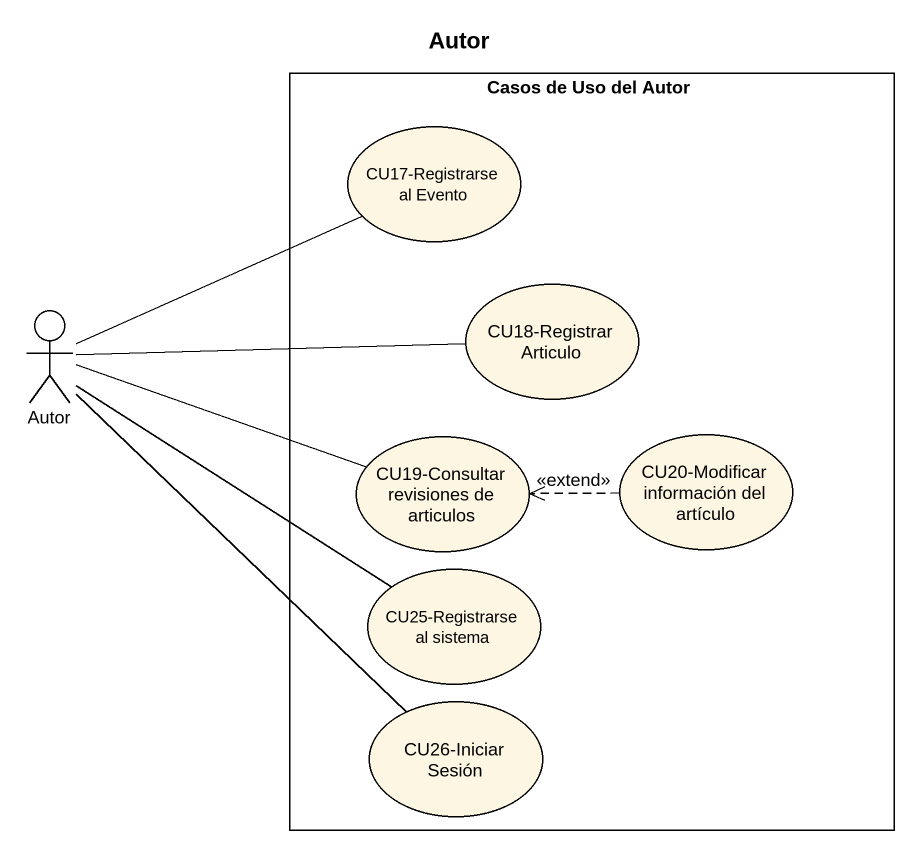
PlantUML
@startuml
title Autor
rectangle "Casos de Uso del Autor" as Casos_de_Uso_del_Autor {
  usecase "CU17-Registrarse al Evento" as CU17_Registrarse_al_Evento
  usecase "CU18-Registrar Articulo" as CU18_Registrar_Articulo
  usecase "CU19-Consultar revisiones de articulos" as CU19_Consultar_revisiones
  usecase "CU20-Modificar información del artículo" as CU20_Modificar_información
  usecase "CU25-Registrarse al sistema" as CU25_Registrarse_al_sistema
  usecase "CU26-Iniciar Sesión" as CU26_Iniciar_Sesión
}
actor Autor
Autor -right- CU17_Registrarse_al_Evento
Autor -right- CU18_Registrar_Articulo
Autor -right- CU19_Consultar_revisiones
Autor -right- CU25_Registrarse_al_sistema
Autor -- CU26_Iniciar_Sesión
CU20_Modificar_información .left.> CU19_Consultar_revisiones : <<extend>>
@enduml
